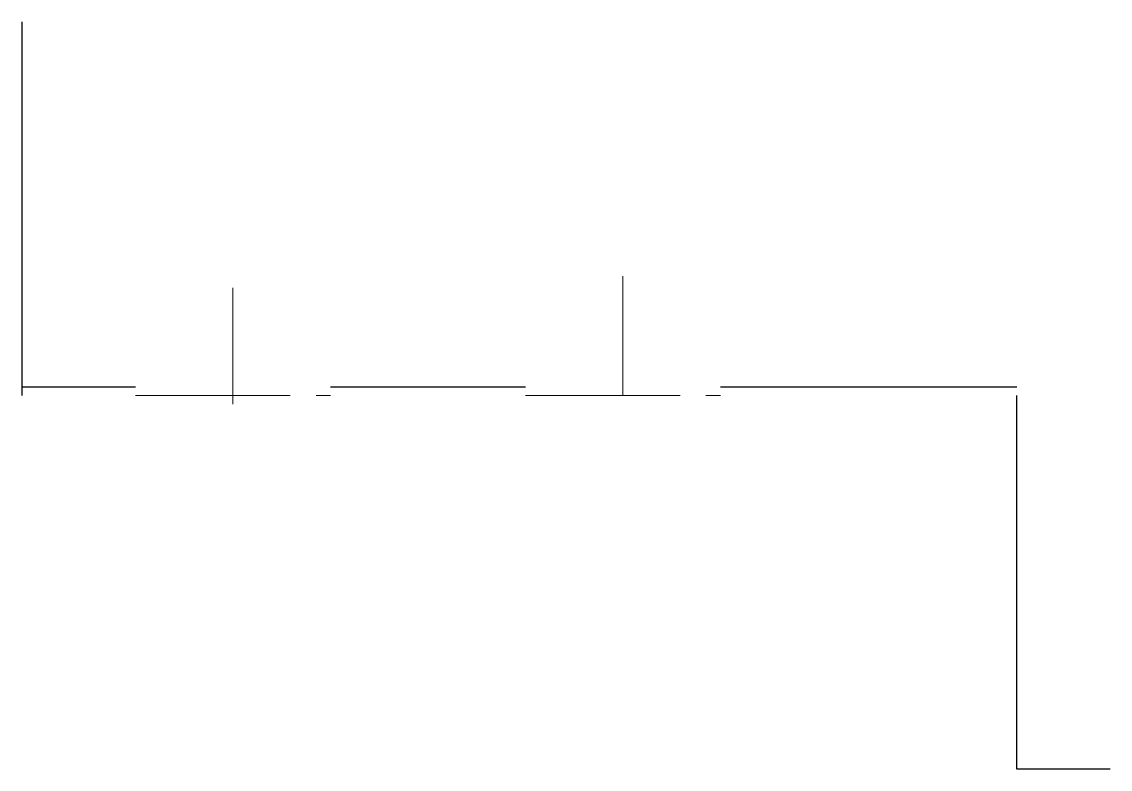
# Model space of a CAD drawing. Header units: millimetres. Extents: x 158 to 292, y -47 to 45.
import ezdxf

# ---------------------------------------------------------------- set-up
doc = ezdxf.new("R2010")
doc.units = ezdxf.units.MM
doc.linetypes.add('CENTER2', pattern=[28.575, 19.05, -3.175, 3.175, -3.175])
doc.layers.add('ОСИ', color=1, linetype='CENTER2', lineweight=20)
pattern_1 = [(60, (259.3314, -1.064), (-2.74963, 1.5875), [])]

msp = doc.modelspace()

# ---------------------------------------------------------------- hatches: boundary and pattern name
at = {"extrusion": (0, -1, 0)}
h = msp.add_hatch(dxfattribs=at)
h.set_pattern_fill('ANSI31', color=256, angle=15)
h.set_pattern_definition([(60, (165.6053, -1.064), (-2.74963, 1.5875), [])])
h.paths.add_polyline_path([(172.32, 28), (168.32, 28, 0.414214), (158.32, 18), (158.32, 0), (172.32, 0)])
h = msp.add_hatch(dxfattribs=at)
h.set_pattern_fill('ANSI31', color=256, angle=15)
h.set_pattern_definition([(60, (203.416, -1.064), (-2.74963, 1.5875), [])])
h.paths.add_polyline_path([(220.32, 28), (196.32, 28), (196.32, 0), (220.32, 0)])
h = msp.add_hatch(dxfattribs=at)
h.set_pattern_fill('ANSI31', color=256, angle=15)
h.set_pattern_definition(pattern_1)
h.paths.add_polyline_path([(280.82, 28), (269.32, 28), (244.32, 28), (244.32, 0), (280.82, 0)])
h = msp.add_hatch(dxfattribs=at)
h.set_pattern_fill('ANSI31', color=256, angle=15)
h.set_pattern_definition(pattern_1)
h.paths.add_polyline_path([(280.82, 50), (269.32, 50), (269.32, 28), (280.82, 28)])
h.paths.add_polyline_path([(280.82, 70), (256.32, 70), (256.32, 62), (256.32, 50), (269.32, 50), (280.82, 50)])
at = {"extrusion": (-1, 0, 0)}
h = msp.add_hatch(dxfattribs=at)
h.set_pattern_fill('ANSI31', color=256, angle=75)
h.set_pattern_definition([(120, (280.8168, -31.0197), (-2.74963, -1.5875), [])])
h.paths.add_polyline_path([(47.06, 70), (1.06, 70), (1.06, 50), (47.06, 50)])
h.paths.add_polyline_path([(16.06, 50), (1.06, 50), (1.06, 28), (16.06, 28)], flags=17)
h.paths.add_polyline_path([(47.06, 50), (36.06, 50), (36.06, 28), (16.06, 28), (1.06, 28), (1.06, 0), (47.06, 0)])

# ---------------------------------------------------------------- linework, layer by layer
for p, q in [((158.32, 44.94), (158.32, -1.06)), ((280.82, -47.06), (280.82, -1.06)), ((292.32, -47.06), (280.82, -47.06))]:
    msp.add_line(p, q)
at = {"layer": 'ОСИ', "extrusion": (-1, 0, 0)}
for p, q in [((232.32, -1.06, 28), (232.32, 13.64, 28)), ((184.32, -1.06, 28), (184.32, 12.2, 28)), ((184.32, -2.15), (184.32, 11.59)), ((232.32, -1.06), (232.32, 11.71)), ((172.32, -1.06), (196.32, -1.06)), ((172.32, -1.06, 28), (196.32, -1.06, 28)), ((184.32, -1.06, -1.91), (184.32, -1.06, 38.47)), ((220.32, -1.06, 28), (244.32, -1.06, 28)), ((220.32, -1.06), (244.32, -1.06)), ((232.32, -1.06, -2.51), (232.32, -1.06, 31.17))]:
    msp.add_line(p, q, dxfattribs=at)

doc.saveas('drawing.dxf')
